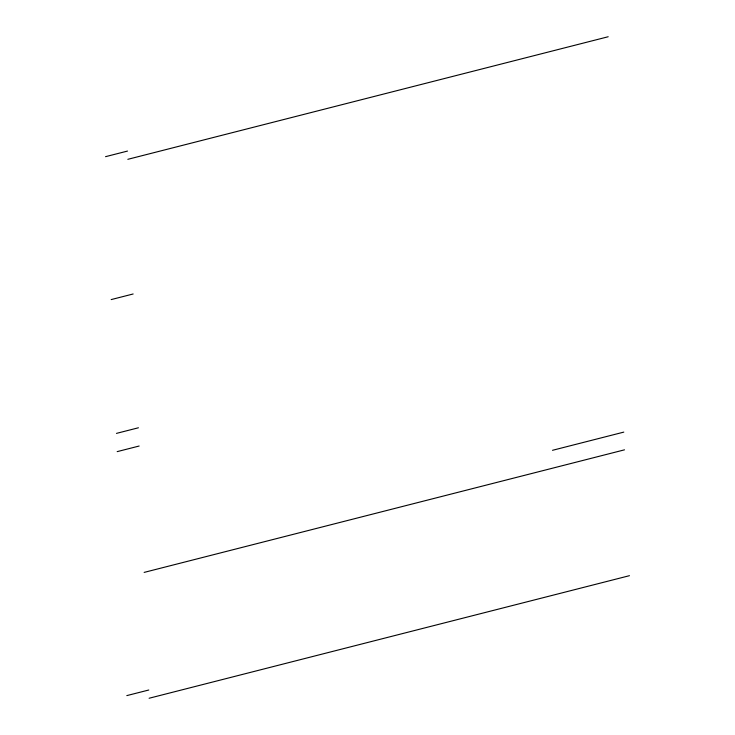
<?xml version="1.0" encoding="UTF-8"?>
<svg xmlns="http://www.w3.org/2000/svg" width="735" height="735" viewBox="0 0 735 735"><rect width="100%" height="100%" fill="white"/><g stroke="black" fill="none" stroke-linecap="round" stroke-linejoin="round"><path stroke-width="1.1" d="M105.537 156.674L127.504 151.07M127.826 159.32L608.185 36.75M111.178 299.586L133.145 293.982M116.461 433.384L138.428 427.779M117.177 451.63L139.154 446.026M552.5 450.307L623.794 432.116M144.143 572.4L624.502 449.829M126.815 695.613L148.782 690.009M149.104 698.25L629.463 575.68"/></g></svg>
